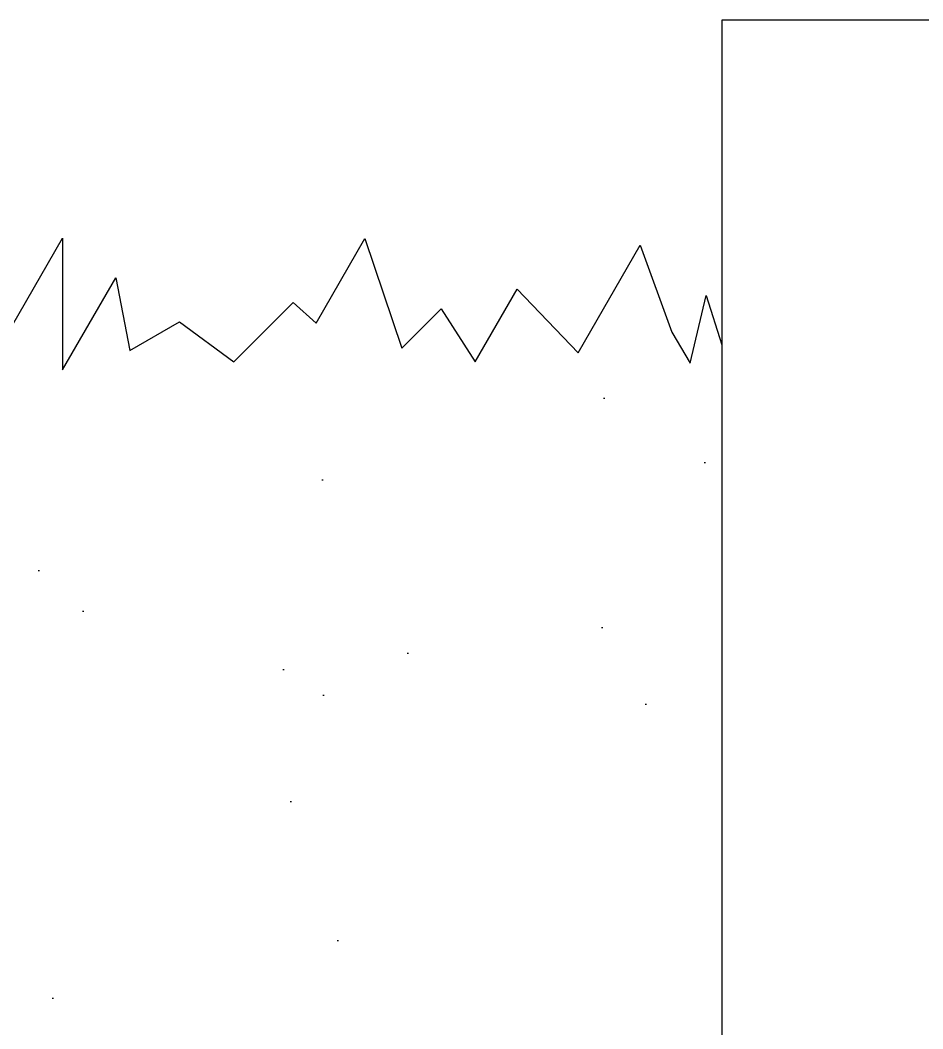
# Model space of a CAD drawing. Header units: millimetres. Extents: x 603733 to 1211550, y 1310999 to 2622648.
# Drawn here: x 604436.879 to 604437.87, y 1311056.358 to 1311057.464 of the extents above; entities that cross this region are included whole.
import ezdxf

# ---------------------------------------------------------------- set-up
doc = ezdxf.new("R2010")
doc.units = ezdxf.units.MM
doc.layers.add('acera', color=8, linetype='Continuous')

msp = doc.modelspace()

# ---------------------------------------------------------------- hatches: boundary and pattern name
h = msp.add_hatch()
h.set_pattern_fill('AR-SAND', color=83, scale=0.262239, style=0)
h.set_pattern_definition([(37.5, (433689.09824, 983496.4606), (-0.01651930863, 0.50528813626), [0, -0.39860312057, 0, -0.4458061217, 0, -0.42613820456]), (7.5, (433689.09824, 983496.4606), (0.4641042878, 0.740076466), [0, -0.215035894, 0, -0.3592672863, 0, -0.13767541993]), (327.5, (433688.7757, 983496.4606), (0.81664912105, 0.00148402395), [0, -0.13111944756, 0, -0.4720300112, 0, -0.6162614035]), (317.5, (433688.7757, 983496.4606), (0.7883233194, 0.2301606704), [0, -0.0655597238, 0, -0.30944189623, 0, -0.3540225084])])
h.paths.add_polyline_path([(604437.6492, 1311057.1217), (604431.3972, 1311057.1217), (604431.3972, 1311056.3782), (604437.6492, 1311056.3782)])

# ---------------------------------------------------------------- linework, layer by layer
at = {"color": 7}
for p, q in [((604436.8513, 1311057.0964), (604436.9254, 1311057.2249)), ((604436.9254, 1311057.2249), (604436.9254, 1311057.0805)), ((604437.2038, 1311057.1319), (604437.2574, 1311057.2248)), ((604437.2574, 1311057.2248), (604437.2979, 1311057.1043)), ((604437.4913, 1311057.0993), (604437.5594, 1311057.2172)), ((604437.5594, 1311057.2172), (604437.5942, 1311057.1219)), ((604436.9254, 1311057.0805), (604436.9838, 1311057.1816)), ((604436.9838, 1311057.1816), (604436.9992, 1311057.1018)), ((604437.3783, 1311057.0892), (604437.4243, 1311057.169)), ((604437.4243, 1311057.169), (604437.4913, 1311057.0993)), ((604437.6143, 1311057.088), (604437.6318, 1311057.162)), ((604437.6318, 1311057.162), (604437.6492, 1311057.1081)), ((604437.1134, 1311057.0892), (604437.1787, 1311057.1545)), ((604437.1787, 1311057.1545), (604437.2038, 1311057.1319)), ((604437.2979, 1311057.1043), (604437.3412, 1311057.1476)), ((604437.3412, 1311057.1476), (604437.3783, 1311057.0892)), ((604436.9992, 1311057.1018), (604437.0538, 1311057.1333)), ((604437.0538, 1311057.1333), (604437.1134, 1311057.0892)), ((604437.2038, 1311057.1319), (604437.2038, 1311057.1319)), ((604437.5942, 1311057.1219), (604437.6143, 1311057.088))]:
    msp.add_line(p, q, dxfattribs=at)
at = {"layer": 'acera', "color": 7}
for p, q in [((604437.921, 1311057.4642), (604437.6492, 1311057.4642)), ((604437.6492, 1311057.4642), (604437.6492, 1311056.0154))]:
    msp.add_line(p, q, dxfattribs=at)

doc.saveas('drawing.dxf')
